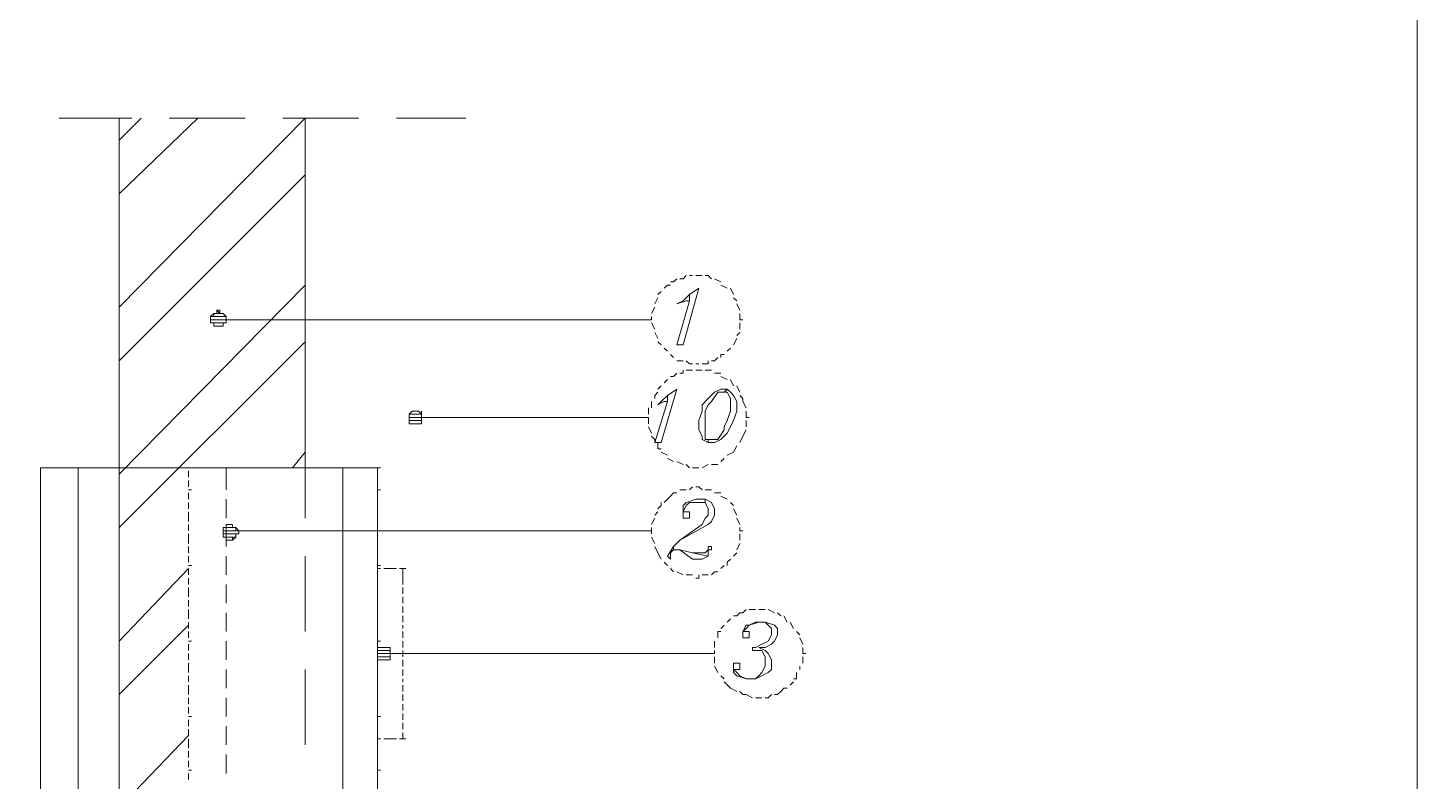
# Model space of a CAD drawing. Header units: inches. Extents: x 0.2 to 10.8, y 0.5 to 8.
# Drawn here: x 5.007 to 5.742, y 5.219 to 5.618 of the extents above; entities that cross this region are included whole.
import ezdxf

# ---------------------------------------------------------------- set-up
doc = ezdxf.new("R2010")
doc.units = ezdxf.units.IN
doc.header["$MEASUREMENT"] = 0
doc.layers.add('PDF_Geometry', color=7, linetype='Continuous')

msp = doc.modelspace()

# ---------------------------------------------------------------- linework, layer by layer
at = {"layer": 'PDF_Geometry', "lineweight": 13}
for points in [[(0.76167, 6.81667), (5.74167, 6.81667), (5.74167, 1.33667), (0.76167, 1.33667), (0.76167, 6.81667)], [(3.06667, 6.81667), (5.74167, 6.81667), (5.74167, 1.33667), (3.06667, 1.33667), (3.06667, 6.81667)], [(5.02333, 5.57), (5.06167, 5.57)], [(5.055, 4.09833), (5.055, 5.57)], [(5.055, 5.55833), (5.06667, 5.57)], [(5.055, 5.47), (5.15333, 5.57)], [(5.055, 5.53), (5.09667, 5.57)], [(5.08167, 5.57), (5.12167, 5.57)], [(5.14167, 5.57), (5.18167, 5.57)], [(5.15333, 5.385), (5.15333, 5.57)], [(5.20167, 5.57), (5.23833, 5.57)], [(5.055, 5.44167), (5.15333, 5.54)], [(5.35, 5.485), (5.34833, 5.48333), (5.34667, 5.48333)], [(5.355, 5.48667), (5.35333, 5.485), (5.35167, 5.485)], [(5.35833, 5.48667), (5.35667, 5.48667)], [(5.36333, 5.48667), (5.36167, 5.48667), (5.36, 5.48667)], [(5.36833, 5.485), (5.36667, 5.48667), (5.365, 5.48667)], [(5.37333, 5.48333), (5.37, 5.485)], [(5.055, 5.38167), (5.15333, 5.48167)], [(5.34167, 5.47833), (5.34, 5.47667)], [(5.34667, 5.48167), (5.345, 5.48167), (5.34333, 5.48)], [(5.36167, 5.48), (5.36167, 5.48), (5.35667, 5.47667), (5.35667, 5.47333), (5.35, 5.45), (5.35333, 5.45), (5.36167, 5.48)], [(5.35667, 5.47667), (5.35333, 5.47333), (5.35, 5.47167), (5.35, 5.47167), (5.355, 5.47333), (5.35667, 5.47333), (5.35667, 5.47667)], [(5.37667, 5.48), (5.37333, 5.48167)], [(5.38, 5.47667), (5.37833, 5.48)], [(5.33833, 5.47), (5.33667, 5.46667)], [(5.34, 5.475), (5.33833, 5.47167)], [(5.38167, 5.47333), (5.38, 5.475)], [(5.38333, 5.46833), (5.38167, 5.47167)], [(5.105, 5.46667), (5.10333, 5.465), (5.10333, 5.46333)], [(5.11167, 5.465), (5.105, 5.465), (5.10333, 5.465), (5.11167, 5.465), (5.11167, 5.465)], [(5.11167, 5.465), (5.10333, 5.465), (5.10333, 5.465), (5.11167, 5.465), (5.11167, 5.465)], [(5.11167, 5.465), (5.10333, 5.465), (5.10333, 5.46333), (5.11167, 5.46333), (5.11167, 5.465)], [(5.11167, 5.46333), (5.10333, 5.46333), (5.10333, 5.46333), (5.11167, 5.46333), (5.11167, 5.46333)], [(5.11167, 5.46333), (5.10333, 5.46333), (5.10333, 5.46167), (5.11167, 5.46167), (5.11167, 5.46333)], [(5.11167, 5.46167), (5.10333, 5.46167), (5.105, 5.46167), (5.11167, 5.46167), (5.11167, 5.46167)], [(5.10833, 5.46667), (5.10833, 5.46833), (5.10667, 5.46833), (5.10667, 5.46667), (5.105, 5.46667)], [(5.10833, 5.46667), (5.10667, 5.46667), (5.105, 5.46667), (5.11, 5.46667), (5.10833, 5.46667)], [(5.11, 5.46667), (5.105, 5.46667), (5.105, 5.46667), (5.11, 5.46667), (5.11, 5.46667)], [(5.11, 5.46667), (5.105, 5.46667), (5.105, 5.465), (5.11167, 5.465), (5.11, 5.46667)], [(5.11167, 5.46167), (5.105, 5.46167), (5.105, 5.46167), (5.11, 5.46167), (5.11167, 5.46167)], [(5.11, 5.46167), (5.105, 5.46167), (5.105, 5.46), (5.11, 5.46), (5.11, 5.46167)], [(5.105, 5.46167), (5.105, 5.46), (5.10667, 5.46)], [(5.10667, 5.46833), (5.10833, 5.46667), (5.10667, 5.46667), (5.10667, 5.46833)], [(5.10833, 5.46667), (5.10667, 5.46667), (5.10667, 5.46667), (5.10833, 5.46667), (5.10833, 5.46667)], [(5.33667, 5.46333), (5.10667, 5.46333)], [(5.10833, 5.46), (5.11, 5.46), (5.11, 5.46167), (5.11167, 5.46167)], [(5.11167, 5.46333), (5.11167, 5.465), (5.11, 5.46667)], [(5.11167, 5.46333), (5.11333, 5.46333)], [(5.33667, 5.465), (5.33667, 5.46333)], [(5.33667, 5.46167), (5.33833, 5.45833)], [(5.38333, 5.46333), (5.38333, 5.46667)], [(5.38333, 5.46333), (5.385, 5.46333)], [(5.38333, 5.45833), (5.38333, 5.46167)], [(5.11, 5.46), (5.105, 5.46), (5.105, 5.46), (5.11, 5.46), (5.11, 5.46)], [(5.11, 5.46), (5.105, 5.46), (5.10667, 5.46), (5.10833, 5.46), (5.11, 5.46)], [(5.10833, 5.46), (5.10667, 5.46), (5.10667, 5.46), (5.10833, 5.46), (5.10833, 5.46)], [(5.33833, 5.45667), (5.34, 5.45333)], [(5.38167, 5.455), (5.38333, 5.45667)], [(5.055, 5.35333), (5.15333, 5.45167)], [(5.34, 5.45167), (5.34167, 5.45)], [(5.34333, 5.44833), (5.345, 5.44667)], [(5.37667, 5.44667), (5.37833, 5.44833)], [(5.38, 5.45), (5.38167, 5.45333)], [(5.34667, 5.445), (5.34833, 5.44333)], [(5.35, 5.44167), (5.35333, 5.44167)], [(5.355, 5.44167), (5.35667, 5.44), (5.35833, 5.44)], [(5.36, 5.44), (5.36167, 5.44)], [(5.36333, 5.44), (5.36667, 5.44), (5.36667, 5.44167)], [(5.36833, 5.44167), (5.37, 5.44167), (5.37167, 5.44333)], [(5.37333, 5.44333), (5.37333, 5.445), (5.375, 5.445)], [(5.345, 5.43167), (5.34333, 5.43)], [(5.35, 5.435), (5.34833, 5.43333), (5.34667, 5.43333)], [(5.35333, 5.43667), (5.35333, 5.435), (5.35167, 5.435)], [(5.35833, 5.43667), (5.35667, 5.43667), (5.355, 5.43667)], [(5.36333, 5.43667), (5.36167, 5.43667), (5.36, 5.43667)], [(5.36833, 5.43667), (5.36667, 5.43667), (5.365, 5.43667)], [(5.37333, 5.435), (5.37167, 5.435), (5.37, 5.435)], [(5.37667, 5.43167), (5.37333, 5.43333)], [(5.38, 5.42833), (5.37833, 5.43167)], [(5.35, 5.42667), (5.35, 5.42667), (5.345, 5.42333), (5.345, 5.42), (5.33833, 5.39833), (5.34167, 5.39833), (5.35, 5.42667)], [(5.34, 5.425), (5.33833, 5.42333), (5.33833, 5.42167)], [(5.34167, 5.42833), (5.34, 5.42667)], [(5.37667, 5.42667), (5.37333, 5.42667), (5.37, 5.425), (5.36667, 5.42167), (5.36333, 5.41833), (5.36333, 5.415), (5.36167, 5.41), (5.36167, 5.405), (5.36333, 5.40167), (5.36333, 5.4), (5.36667, 5.39833), (5.36667, 5.4), (5.365, 5.4), (5.365, 5.40333), (5.365, 5.41), (5.365, 5.415), (5.36667, 5.41833), (5.36833, 5.42), (5.37167, 5.425), (5.37333, 5.425), (5.375, 5.425), (5.37667, 5.42667)], [(5.37667, 5.42667), (5.375, 5.425), (5.37667, 5.425), (5.37833, 5.42167), (5.37833, 5.415), (5.37667, 5.41), (5.375, 5.40667), (5.375, 5.405), (5.37167, 5.4), (5.37, 5.4), (5.36667, 5.4), (5.36667, 5.39833), (5.37, 5.39833), (5.37333, 5.4), (5.37667, 5.40333), (5.37833, 5.40667), (5.38, 5.41), (5.38167, 5.415), (5.38167, 5.42), (5.38, 5.42333), (5.37833, 5.425), (5.37667, 5.42667)], [(5.38333, 5.425), (5.38167, 5.42833)], [(5.33667, 5.42), (5.33667, 5.41833), (5.33667, 5.41667)], [(5.345, 5.42333), (5.34167, 5.42), (5.34, 5.41833), (5.34, 5.41833), (5.34333, 5.42), (5.345, 5.42), (5.345, 5.42333)], [(5.385, 5.42), (5.385, 5.42167), (5.38333, 5.42333)], [(5.38667, 5.41667), (5.385, 5.42)], [(5.21333, 5.415), (5.21, 5.415), (5.20833, 5.41333), (5.215, 5.41333), (5.21333, 5.415)], [(5.215, 5.41333), (5.20833, 5.41333), (5.20833, 5.41333), (5.215, 5.41333), (5.215, 5.41333)], [(5.215, 5.41333), (5.20833, 5.41333), (5.20833, 5.41333), (5.215, 5.41333), (5.215, 5.41333)], [(5.215, 5.41333), (5.20833, 5.41333), (5.20833, 5.41167), (5.215, 5.41167), (5.215, 5.41333)], [(5.20833, 5.41333), (5.20833, 5.41167), (5.20833, 5.41)], [(5.215, 5.41167), (5.20833, 5.41167), (5.20833, 5.41167), (5.215, 5.41167), (5.215, 5.41167)], [(5.215, 5.41167), (5.20833, 5.41167), (5.20833, 5.41), (5.215, 5.41), (5.215, 5.41167)], [(5.215, 5.41), (5.20833, 5.41), (5.20833, 5.41), (5.215, 5.41), (5.215, 5.41)], [(5.215, 5.41), (5.20833, 5.41), (5.20833, 5.41), (5.215, 5.41), (5.215, 5.41)], [(5.215, 5.41), (5.20833, 5.41), (5.20833, 5.40833), (5.215, 5.40833), (5.215, 5.41)], [(5.21167, 5.415), (5.21167, 5.415), (5.21, 5.415), (5.21333, 5.415), (5.21167, 5.415)], [(5.21333, 5.415), (5.21, 5.415), (5.21, 5.415), (5.21333, 5.415), (5.21333, 5.415)], [(5.21333, 5.415), (5.21, 5.415), (5.21, 5.415), (5.21333, 5.415), (5.21333, 5.415)], [(5.21333, 5.415), (5.21167, 5.415), (5.21, 5.415)], [(5.335, 5.41167), (5.21333, 5.41167)], [(5.21333, 5.40833), (5.215, 5.40833), (5.215, 5.41)], [(5.215, 5.41167), (5.215, 5.41333), (5.215, 5.415)], [(5.215, 5.41167), (5.21667, 5.41167)], [(5.335, 5.41667), (5.335, 5.41333)], [(5.335, 5.41167), (5.335, 5.40833)], [(5.38667, 5.41167), (5.38667, 5.415)], [(5.38667, 5.41167), (5.38833, 5.41167)], [(5.38667, 5.40667), (5.38667, 5.41)], [(5.215, 5.40833), (5.20833, 5.40833), (5.21, 5.40833), (5.21333, 5.40833), (5.215, 5.40833)], [(5.20833, 5.40833), (5.21, 5.40833), (5.21167, 5.40833)], [(5.21333, 5.40833), (5.21, 5.40833), (5.21, 5.40833), (5.21333, 5.40833), (5.21333, 5.40833)], [(5.21333, 5.40833), (5.21, 5.40833), (5.21, 5.40833), (5.21333, 5.40833), (5.21333, 5.40833)], [(5.21333, 5.40833), (5.21, 5.40833), (5.21167, 5.40833), (5.21167, 5.40833), (5.21333, 5.40833)], [(5.335, 5.40667), (5.33667, 5.40333)], [(5.385, 5.40167), (5.38667, 5.405)], [(5.33667, 5.40167), (5.33833, 5.4), (5.33833, 5.39833)], [(5.34, 5.39833), (5.34, 5.395), (5.34167, 5.395)], [(5.38, 5.39333), (5.38167, 5.39667)], [(5.38333, 5.39833), (5.385, 5.40167)], [(5.14667, 5.385), (5.15333, 5.39333)], [(5.34167, 5.39333), (5.345, 5.39167)], [(5.345, 5.39), (5.34833, 5.38833)], [(5.35, 5.38833), (5.35333, 5.38667)], [(5.37333, 5.38833), (5.375, 5.39)], [(5.37667, 5.39167), (5.38, 5.39333)], [(5.01333, 5.385), (5.01333, 4.89167), (5.055, 4.89167), (5.09167, 4.89167), (5.19167, 4.89167), (5.19167, 5.385), (5.09167, 5.385), (5.055, 5.385), (5.01333, 5.385)], [(5.03333, 4.79333), (5.03333, 5.385)], [(5.055, 5.385), (5.05667, 5.385)], [(5.09167, 5.385), (5.09333, 5.385)], [(5.09167, 5.385), (5.09333, 5.385)], [(5.09167, 5.385), (5.095, 5.385)], [(5.09167, 5.385), (5.09333, 5.385)], [(5.09167, 5.38167), (5.09167, 5.38333)], [(5.09167, 5.38), (5.09167, 5.38167)], [(5.095, 5.385), (5.09667, 5.385)], [(5.09833, 5.385), (5.1, 5.385)], [(5.1, 5.385), (5.10167, 5.385)], [(5.10167, 5.385), (5.10333, 5.385)], [(5.105, 5.385), (5.10667, 5.385)], [(5.10667, 5.385), (5.10833, 5.385)], [(5.11, 5.385), (5.11167, 5.385)], [(5.11167, 5.37333), (5.11167, 5.385)], [(5.11167, 5.385), (5.11333, 5.385)], [(5.11333, 5.385), (5.115, 5.385)], [(5.11667, 5.385), (5.11833, 5.385)], [(5.11833, 5.385), (5.12, 5.385)], [(5.12167, 5.385), (5.12333, 5.385)], [(5.12333, 5.385), (5.125, 5.385)], [(5.125, 5.385), (5.12667, 5.385)], [(5.12833, 5.385), (5.13, 5.385)], [(5.13, 5.385), (5.13167, 5.385)], [(5.13333, 5.385), (5.135, 5.385)], [(5.135, 5.385), (5.13667, 5.385)], [(5.13833, 5.385), (5.14, 5.385)], [(5.14, 5.385), (5.14167, 5.385)], [(5.14167, 5.385), (5.14333, 5.385)], [(5.145, 5.385), (5.14667, 5.385)], [(5.14667, 5.385), (5.14833, 5.385)], [(5.15, 5.385), (5.15167, 5.385)], [(5.15167, 5.385), (5.15333, 5.385)], [(5.15333, 5.385), (5.15333, 5.35833)], [(5.15333, 5.385), (5.155, 5.385)], [(5.15667, 5.385), (5.15833, 5.385)], [(5.15833, 5.385), (5.16, 5.385)], [(5.16167, 5.385), (5.16333, 5.385)], [(5.16333, 5.385), (5.165, 5.385)], [(5.165, 5.385), (5.16667, 5.385)], [(5.16833, 5.385), (5.17, 5.385)], [(5.17, 5.385), (5.17167, 5.385)], [(5.17333, 4.79333), (5.17333, 5.385)], [(5.17333, 5.385), (5.175, 5.385)], [(5.175, 5.385), (5.17667, 5.385)], [(5.17833, 5.385), (5.18, 5.385)], [(5.18, 5.385), (5.18167, 5.385)], [(5.18167, 5.385), (5.18333, 5.385)], [(5.185, 5.385), (5.18667, 5.385)], [(5.18667, 5.385), (5.18833, 5.385)], [(5.19, 5.385), (5.19167, 5.385)], [(5.19167, 5.385), (5.19333, 5.385)], [(5.19167, 5.385), (5.19333, 5.385)], [(5.19167, 5.385), (5.19333, 5.385)], [(5.19167, 5.38167), (5.19167, 5.38333)], [(5.19167, 5.38), (5.19167, 5.38167)], [(5.355, 5.38667), (5.35667, 5.385)], [(5.35833, 5.385), (5.36167, 5.385)], [(5.36333, 5.385), (5.36667, 5.38667)], [(5.36833, 5.38667), (5.37167, 5.38667)], [(5.09167, 5.37667), (5.09167, 5.37833)], [(5.09167, 5.375), (5.09167, 5.37667)], [(5.09167, 5.37333), (5.09333, 5.37333)], [(5.19167, 5.37667), (5.19167, 5.37833)], [(5.19167, 5.375), (5.19167, 5.37667)], [(5.19167, 5.37333), (5.19333, 5.37333)], [(5.355, 5.37333), (5.35333, 5.37333), (5.35167, 5.37333)], [(5.35833, 5.375), (5.35667, 5.37333)], [(5.36333, 5.37333), (5.36167, 5.375), (5.36, 5.375)], [(5.36833, 5.37333), (5.36667, 5.37333), (5.365, 5.37333)], [(5.09167, 5.37), (5.09167, 5.37167)], [(5.09167, 5.36833), (5.09167, 5.37)], [(5.09167, 5.365), (5.09167, 5.36667)], [(5.11167, 5.35833), (5.11167, 5.36833)], [(5.19167, 5.37), (5.19167, 5.37167)], [(5.19167, 5.36833), (5.19167, 5.37)], [(5.19167, 5.365), (5.19167, 5.36667)], [(5.34167, 5.36667), (5.34167, 5.365), (5.34, 5.36333)], [(5.34667, 5.37), (5.345, 5.36833), (5.34333, 5.36667)], [(5.365, 5.36833), (5.365, 5.36667), (5.365, 5.36667), (5.36667, 5.36333), (5.36667, 5.36), (5.365, 5.35833), (5.36333, 5.355), (5.35167, 5.34667), (5.34833, 5.34333), (5.345, 5.33833), (5.34667, 5.33667), (5.34667, 5.34), (5.34833, 5.34167), (5.35167, 5.34167), (5.34833, 5.34167), (5.34833, 5.34333), (5.35167, 5.34667), (5.36667, 5.355), (5.36833, 5.35667), (5.37, 5.36), (5.37, 5.36333), (5.36833, 5.36667), (5.365, 5.36833)], [(5.35, 5.37167), (5.34833, 5.37167), (5.34667, 5.37)], [(5.365, 5.36833), (5.36, 5.36833), (5.355, 5.36667), (5.35333, 5.365), (5.35333, 5.36167), (5.35333, 5.35833), (5.35667, 5.35833), (5.35667, 5.36167), (5.35333, 5.36167), (5.355, 5.365), (5.35667, 5.36667), (5.36, 5.36667), (5.365, 5.36667), (5.365, 5.36833)], [(5.37333, 5.37167), (5.37, 5.37167)], [(5.37667, 5.36833), (5.37333, 5.37)], [(5.38, 5.365), (5.37833, 5.36667)], [(5.09167, 5.36333), (5.09167, 5.365)], [(5.09167, 5.36), (5.09167, 5.36167)], [(5.09167, 5.35833), (5.09167, 5.36)], [(5.09167, 5.35667), (5.09167, 5.35833)], [(5.19167, 5.36333), (5.19167, 5.365)], [(5.19167, 5.36), (5.19167, 5.36167)], [(5.19167, 5.35833), (5.19167, 5.36)], [(5.19167, 5.35667), (5.19167, 5.35833)], [(5.33833, 5.35833), (5.33667, 5.355)], [(5.34, 5.36167), (5.33833, 5.36)], [(5.38167, 5.36), (5.38, 5.36333)], [(5.38333, 5.355), (5.38167, 5.35833)], [(5.09167, 5.35333), (5.09167, 5.355)], [(5.09167, 5.35167), (5.09167, 5.35333)], [(5.11667, 5.35333), (5.11167, 5.35333), (5.11, 5.35333), (5.11667, 5.35333), (5.11667, 5.35333)], [(5.11667, 5.35333), (5.11, 5.35333), (5.11, 5.35333), (5.11667, 5.35333), (5.11667, 5.35333)], [(5.11667, 5.35333), (5.11, 5.35333), (5.11, 5.35167), (5.11833, 5.35167), (5.11667, 5.35333)], [(5.11, 5.35333), (5.11, 5.35167), (5.11, 5.35)], [(5.11833, 5.35167), (5.11, 5.35167), (5.11, 5.35167), (5.11833, 5.35167), (5.11833, 5.35167)], [(5.11833, 5.35167), (5.11, 5.35167), (5.11, 5.35), (5.11833, 5.35), (5.11833, 5.35167)], [(5.115, 5.355), (5.11333, 5.355), (5.11167, 5.355), (5.115, 5.355), (5.115, 5.355)], [(5.115, 5.355), (5.11167, 5.355), (5.11167, 5.35333), (5.115, 5.35333), (5.115, 5.355)], [(5.115, 5.355), (5.11333, 5.355), (5.11167, 5.355)], [(5.11167, 5.34333), (5.11167, 5.35333)], [(5.115, 5.35333), (5.11167, 5.35333), (5.11167, 5.35333), (5.11667, 5.35333), (5.115, 5.35333)], [(5.11333, 5.355), (5.115, 5.355), (5.11333, 5.355), (5.11333, 5.355)], [(5.33667, 5.35167), (5.11333, 5.35167)], [(5.11833, 5.35167), (5.11667, 5.35167), (5.11667, 5.35333)], [(5.11833, 5.35167), (5.12, 5.35167)], [(5.19167, 5.35333), (5.19167, 5.355)], [(5.19167, 5.35167), (5.19167, 5.35333)], [(5.33667, 5.35333), (5.33667, 5.35)], [(5.38333, 5.35167), (5.38333, 5.35333)], [(5.38333, 5.35167), (5.385, 5.35167)], [(5.09167, 5.34833), (5.09167, 5.35)], [(5.09167, 5.34667), (5.09167, 5.34833)], [(5.09167, 5.345), (5.09167, 5.34667)], [(5.11833, 5.35), (5.11, 5.35), (5.11, 5.35), (5.11667, 5.35), (5.11833, 5.35)], [(5.11667, 5.35), (5.11, 5.35), (5.11, 5.34833), (5.11667, 5.34833), (5.11667, 5.35)], [(5.11667, 5.34833), (5.11, 5.34833), (5.11167, 5.34833), (5.11667, 5.34833), (5.11667, 5.34833)], [(5.11, 5.34833), (5.11167, 5.34833), (5.11167, 5.34667), (5.11333, 5.34667)], [(5.11667, 5.34833), (5.11167, 5.34833), (5.11167, 5.34833), (5.115, 5.34833), (5.11667, 5.34833)], [(5.115, 5.34833), (5.11167, 5.34833), (5.11167, 5.34667), (5.115, 5.34667), (5.115, 5.34833)], [(5.11167, 5.34667), (5.11333, 5.34667), (5.11333, 5.34667), (5.115, 5.34667), (5.11167, 5.34667)], [(5.11167, 5.34667), (5.115, 5.34667), (5.115, 5.34667), (5.11167, 5.34667)], [(5.115, 5.34667), (5.11667, 5.34833), (5.11667, 5.35)], [(5.19167, 5.34833), (5.19167, 5.35)], [(5.19167, 5.34667), (5.19167, 5.34833)], [(5.19167, 5.345), (5.19167, 5.34667)], [(5.33667, 5.34833), (5.33833, 5.345)], [(5.38167, 5.34167), (5.38333, 5.345)], [(5.38333, 5.34667), (5.38333, 5.35)], [(5.09167, 5.34167), (5.09167, 5.34333)], [(5.09167, 5.34), (5.09167, 5.34167)], [(5.09167, 5.33667), (5.09167, 5.33833)], [(5.09167, 5.335), (5.09167, 5.33667)], [(5.11167, 5.32833), (5.11167, 5.33833)], [(5.15333, 5.33833), (5.15333, 5.29833)], [(5.19167, 5.34167), (5.19167, 5.34333)], [(5.19167, 5.34), (5.19167, 5.34167)], [(5.19167, 5.33667), (5.19167, 5.33833)], [(5.19167, 5.335), (5.19167, 5.33667)], [(5.33833, 5.34333), (5.34, 5.34)], [(5.34, 5.34), (5.34167, 5.33667)], [(5.35167, 5.34167), (5.34833, 5.34167), (5.34833, 5.34167), (5.35167, 5.34167), (5.35833, 5.33667), (5.36333, 5.33667), (5.36667, 5.33833), (5.35833, 5.34), (5.35167, 5.34167)], [(5.36833, 5.34333), (5.36667, 5.34333), (5.36667, 5.34167), (5.365, 5.34), (5.35833, 5.34), (5.36667, 5.33833), (5.36667, 5.34167), (5.36833, 5.34167), (5.36833, 5.34333)], [(5.37667, 5.33333), (5.37667, 5.335), (5.37833, 5.33667)], [(5.38, 5.33833), (5.38167, 5.34)], [(5.055, 5.29333), (5.09167, 5.33167)], [(5.09167, 5.33333), (5.09333, 5.33333)], [(5.09167, 5.33), (5.09167, 5.33167)], [(5.09167, 5.32833), (5.09167, 5.33)], [(5.19167, 5.33333), (5.19333, 5.33333)], [(5.19167, 5.33), (5.19167, 5.33167)], [(5.19333, 5.33167), (5.19167, 5.33167), (5.19167, 5.32667)], [(5.19167, 5.33167), (5.19333, 5.33167)], [(5.19167, 5.32833), (5.19167, 5.33)], [(5.19833, 5.33167), (5.195, 5.33167)], [(5.20167, 5.33167), (5.19833, 5.33167)], [(5.205, 5.32667), (5.205, 5.33167), (5.20333, 5.33167)], [(5.205, 5.33167), (5.20667, 5.33167)], [(5.34333, 5.335), (5.345, 5.33333)], [(5.34667, 5.33167), (5.34833, 5.33)], [(5.35, 5.33), (5.35333, 5.32833)], [(5.36833, 5.32833), (5.37, 5.33), (5.37167, 5.33)], [(5.37333, 5.33167), (5.375, 5.33333)], [(5.09167, 5.325), (5.09167, 5.32667)], [(5.09167, 5.32333), (5.09167, 5.325)], [(5.09167, 5.32), (5.09167, 5.32167)], [(5.11167, 5.31333), (5.11167, 5.32333)], [(5.19167, 5.325), (5.19167, 5.32667)], [(5.19167, 5.32667), (5.19167, 5.32333)], [(5.19167, 5.32333), (5.19167, 5.325)], [(5.19167, 5.32), (5.19167, 5.32167)], [(5.19167, 5.32167), (5.19167, 5.31833)], [(5.205, 5.32333), (5.205, 5.32667)], [(5.205, 5.31833), (5.205, 5.32167)], [(5.355, 5.32833), (5.35667, 5.32833), (5.35833, 5.32833)], [(5.36, 5.32667), (5.36167, 5.32667), (5.36167, 5.32833)], [(5.36333, 5.32833), (5.36667, 5.32833)], [(5.09167, 5.31833), (5.09167, 5.32)], [(5.09167, 5.31667), (5.09167, 5.31833)], [(5.09167, 5.31333), (5.09167, 5.315)], [(5.19167, 5.31833), (5.19167, 5.32)], [(5.19167, 5.31667), (5.19167, 5.31833)], [(5.19167, 5.31667), (5.19167, 5.31333)], [(5.19167, 5.31333), (5.19167, 5.315)], [(5.205, 5.31333), (5.205, 5.31667)], [(5.09167, 5.31167), (5.09167, 5.31333)], [(5.09167, 5.30833), (5.09167, 5.31)], [(5.09167, 5.30667), (5.09167, 5.30833)], [(5.11167, 5.29833), (5.11167, 5.30833)], [(5.19167, 5.31167), (5.19167, 5.31333)], [(5.19167, 5.31167), (5.19167, 5.30833)], [(5.19167, 5.30833), (5.19167, 5.31)], [(5.19167, 5.30667), (5.19167, 5.30833)], [(5.205, 5.30833), (5.205, 5.31167)], [(5.38333, 5.30833), (5.38167, 5.30667), (5.38, 5.30667)], [(5.38667, 5.31), (5.385, 5.30833), (5.38333, 5.30833)], [(5.39167, 5.31), (5.39, 5.31), (5.38833, 5.31)], [(5.39667, 5.31), (5.395, 5.31), (5.39333, 5.31)], [(5.40167, 5.30833), (5.39833, 5.31)], [(5.405, 5.30667), (5.40333, 5.30833)], [(5.055, 5.265), (5.09167, 5.30167)], [(5.09167, 5.305), (5.09167, 5.30667)], [(5.09167, 5.30167), (5.09167, 5.30333)], [(5.09167, 5.3), (5.09167, 5.30167)], [(5.19167, 5.305), (5.19167, 5.30667)], [(5.19167, 5.30667), (5.19167, 5.30333)], [(5.19167, 5.30167), (5.19167, 5.30333)], [(5.19167, 5.3), (5.19167, 5.30167)], [(5.19167, 5.30167), (5.19167, 5.3)], [(5.205, 5.30333), (5.205, 5.30667)], [(5.205, 5.3), (5.205, 5.30167)], [(5.375, 5.30167), (5.37333, 5.3)], [(5.37833, 5.305), (5.37667, 5.30333)], [(5.39167, 5.30333), (5.38833, 5.30167), (5.38667, 5.30167), (5.385, 5.29833), (5.385, 5.295), (5.38833, 5.295), (5.38833, 5.29833), (5.385, 5.29833), (5.38667, 5.3), (5.38833, 5.30167), (5.39333, 5.30333), (5.39667, 5.30333), (5.39667, 5.30333), (5.39167, 5.30333)], [(5.39667, 5.30333), (5.39667, 5.30333), (5.39833, 5.30167), (5.4, 5.3), (5.4, 5.29667), (5.39833, 5.29333), (5.395, 5.29167), (5.39167, 5.29), (5.39, 5.29), (5.39, 5.28833), (5.39167, 5.28833), (5.395, 5.28833), (5.39667, 5.285), (5.39667, 5.28), (5.395, 5.27667), (5.39333, 5.275), (5.39167, 5.27333), (5.38667, 5.27333), (5.38667, 5.27333), (5.39167, 5.27333), (5.395, 5.275), (5.39833, 5.27667), (5.4, 5.27833), (5.4, 5.28333), (5.39833, 5.28667), (5.39667, 5.28833), (5.39333, 5.29), (5.39667, 5.29), (5.4, 5.29167), (5.40167, 5.29333), (5.40333, 5.29667), (5.40333, 5.3), (5.40167, 5.30167), (5.39667, 5.30333)], [(5.40833, 5.30333), (5.40667, 5.30667)], [(5.41167, 5.3), (5.41, 5.30333)], [(5.09167, 5.29667), (5.09167, 5.29833)], [(5.09167, 5.295), (5.09167, 5.29667)], [(5.09167, 5.29333), (5.09333, 5.29333)], [(5.11167, 5.28333), (5.11167, 5.29333)], [(5.19167, 5.29667), (5.19167, 5.29833)], [(5.19167, 5.29833), (5.19167, 5.295)], [(5.19167, 5.295), (5.19167, 5.29667)], [(5.19167, 5.29333), (5.19333, 5.29333)], [(5.19167, 5.29333), (5.19167, 5.29)], [(5.205, 5.295), (5.205, 5.29833)], [(5.205, 5.29), (5.205, 5.29333)], [(5.37, 5.29333), (5.37, 5.29)], [(5.37333, 5.29833), (5.37167, 5.29833), (5.37167, 5.295)], [(5.415, 5.29667), (5.41333, 5.29833)], [(5.41667, 5.29167), (5.415, 5.295)], [(5.09167, 5.29), (5.09167, 5.29167)], [(5.09167, 5.28833), (5.09167, 5.29)], [(5.09167, 5.285), (5.09167, 5.28667)], [(5.09167, 5.28333), (5.09167, 5.285)], [(5.19167, 5.29), (5.19167, 5.29167)], [(5.19667, 5.29), (5.19333, 5.29), (5.19167, 5.29), (5.19833, 5.29), (5.19667, 5.29)], [(5.19833, 5.29), (5.19167, 5.29), (5.19167, 5.28833), (5.19833, 5.28833), (5.19833, 5.29)], [(5.19167, 5.28833), (5.19167, 5.29)], [(5.19833, 5.28833), (5.19167, 5.28833), (5.19167, 5.28833), (5.19833, 5.28833), (5.19833, 5.28833)], [(5.19833, 5.28833), (5.19167, 5.28833), (5.19167, 5.28667), (5.19833, 5.28667), (5.19833, 5.28833)], [(5.19167, 5.28833), (5.19167, 5.28667)], [(5.19167, 5.28833), (5.19167, 5.285)], [(5.37, 5.28667), (5.19167, 5.28667)], [(5.19833, 5.28667), (5.19167, 5.28667), (5.19167, 5.28667), (5.19833, 5.28667), (5.19833, 5.28667)], [(5.19833, 5.28667), (5.19167, 5.28667), (5.19167, 5.28667), (5.19833, 5.28667), (5.19833, 5.28667)], [(5.19833, 5.28667), (5.19167, 5.28667), (5.19167, 5.285), (5.19833, 5.285), (5.19833, 5.28667)], [(5.19167, 5.285), (5.19167, 5.28667)], [(5.19833, 5.285), (5.19167, 5.285), (5.19167, 5.285), (5.19833, 5.285), (5.19833, 5.285)], [(5.19833, 5.285), (5.19167, 5.285), (5.19167, 5.28333), (5.19833, 5.28333), (5.19833, 5.285)], [(5.19167, 5.28333), (5.19167, 5.285)], [(5.19167, 5.285), (5.19167, 5.28333), (5.19333, 5.28333), (5.195, 5.28333)], [(5.195, 5.29), (5.195, 5.29), (5.19333, 5.29), (5.195, 5.29)], [(5.195, 5.29), (5.19333, 5.29), (5.19333, 5.29), (5.19667, 5.29), (5.195, 5.29)], [(5.19667, 5.29), (5.19333, 5.29), (5.19333, 5.29), (5.19667, 5.29), (5.19667, 5.29)], [(5.19667, 5.29), (5.195, 5.29), (5.19333, 5.29)], [(5.19667, 5.28333), (5.19833, 5.28333), (5.19833, 5.285)], [(5.19833, 5.28667), (5.19833, 5.28833), (5.19833, 5.29)], [(5.19833, 5.28667), (5.2, 5.28667)], [(5.205, 5.285), (5.205, 5.28833)], [(5.37, 5.28833), (5.37, 5.28667)], [(5.37, 5.285), (5.37, 5.28167)], [(5.41667, 5.28667), (5.41667, 5.29)], [(5.41667, 5.28667), (5.41833, 5.28667)], [(5.41667, 5.28167), (5.41667, 5.285)], [(5.09167, 5.28), (5.09167, 5.28167)], [(5.09167, 5.27833), (5.09167, 5.28)], [(5.09167, 5.27667), (5.09167, 5.27833)], [(5.11167, 5.26833), (5.11167, 5.27833)], [(5.15333, 5.27833), (5.15333, 5.23833)], [(5.19833, 5.28333), (5.19167, 5.28333), (5.19167, 5.28333), (5.19667, 5.28333), (5.19833, 5.28333)], [(5.19667, 5.28333), (5.19167, 5.28333), (5.19333, 5.28333), (5.19667, 5.28333), (5.19667, 5.28333)], [(5.19167, 5.28333), (5.19167, 5.28)], [(5.19167, 5.28), (5.19167, 5.28167)], [(5.19167, 5.27833), (5.19167, 5.28)], [(5.19167, 5.27667), (5.19167, 5.27833)], [(5.19167, 5.27833), (5.19167, 5.275)], [(5.19667, 5.28333), (5.19333, 5.28333), (5.19333, 5.28333), (5.19667, 5.28333), (5.19667, 5.28333)], [(5.19667, 5.28333), (5.19333, 5.28333), (5.195, 5.28333), (5.195, 5.28333), (5.19667, 5.28333)], [(5.205, 5.28), (5.205, 5.28333)], [(5.205, 5.275), (5.205, 5.27833)], [(5.37, 5.28), (5.37167, 5.27667)], [(5.38333, 5.28167), (5.38, 5.28167), (5.38, 5.27833), (5.38, 5.27667), (5.38167, 5.275), (5.38667, 5.27333), (5.38667, 5.27333), (5.38333, 5.275), (5.38167, 5.27667), (5.38, 5.27833), (5.38333, 5.27833), (5.38333, 5.28167)], [(5.415, 5.27833), (5.415, 5.28)], [(5.09167, 5.27333), (5.09167, 5.275)], [(5.09167, 5.27167), (5.09167, 5.27333)], [(5.09167, 5.26833), (5.09167, 5.27)], [(5.19167, 5.27333), (5.19167, 5.275)], [(5.19167, 5.27167), (5.19167, 5.27333)], [(5.19167, 5.27333), (5.19167, 5.27167)], [(5.19167, 5.26833), (5.19167, 5.27)], [(5.19167, 5.27), (5.19167, 5.26667)], [(5.205, 5.27167), (5.205, 5.27333)], [(5.205, 5.26667), (5.205, 5.27)], [(5.37333, 5.275), (5.375, 5.27333)], [(5.375, 5.27167), (5.37833, 5.26833)], [(5.41, 5.27), (5.41167, 5.27167)], [(5.41167, 5.27333), (5.41333, 5.27333), (5.41333, 5.27667)], [(5.09167, 5.26667), (5.09167, 5.26833)], [(5.09167, 5.265), (5.09167, 5.26667)], [(5.09167, 5.26167), (5.09167, 5.26333)], [(5.11167, 5.25333), (5.11167, 5.26333)], [(5.19167, 5.26667), (5.19167, 5.26833)], [(5.19167, 5.265), (5.19167, 5.26667)], [(5.19167, 5.265), (5.19167, 5.26167)], [(5.19167, 5.26167), (5.19167, 5.26333)], [(5.205, 5.26167), (5.205, 5.265)], [(5.37833, 5.26833), (5.38167, 5.26667)], [(5.38333, 5.26667), (5.385, 5.265), (5.38667, 5.265)], [(5.38667, 5.265), (5.39, 5.26333)], [(5.39167, 5.26333), (5.395, 5.26333)], [(5.39667, 5.26333), (5.39833, 5.26333), (5.4, 5.265)], [(5.40167, 5.265), (5.40333, 5.265), (5.405, 5.26667)], [(5.405, 5.26667), (5.40667, 5.26833), (5.40833, 5.26833)], [(5.09167, 5.26), (5.09167, 5.26167)], [(5.09167, 5.25667), (5.09167, 5.25833)], [(5.09167, 5.255), (5.09167, 5.25667)], [(5.19167, 5.26), (5.19167, 5.26167)], [(5.19167, 5.26), (5.19167, 5.25667)], [(5.19167, 5.25667), (5.19167, 5.25833)], [(5.19167, 5.255), (5.19167, 5.25667)], [(5.205, 5.25667), (5.205, 5.26)], [(5.09167, 5.25333), (5.09333, 5.25333)], [(5.09167, 5.25), (5.09167, 5.25167)], [(5.09167, 5.24833), (5.09167, 5.25)], [(5.11167, 5.23833), (5.11167, 5.24833)], [(5.19167, 5.255), (5.19167, 5.25167)], [(5.19167, 5.25333), (5.19333, 5.25333)], [(5.19167, 5.25), (5.19167, 5.25167)], [(5.19167, 5.24833), (5.19167, 5.25)], [(5.19167, 5.25), (5.19167, 5.24667)], [(5.205, 5.25167), (5.205, 5.255)], [(5.205, 5.24667), (5.205, 5.25)], [(5.055, 5.205), (5.09167, 5.24333)], [(5.09167, 5.245), (5.09167, 5.24667)], [(5.09167, 5.24333), (5.09167, 5.245)], [(5.09167, 5.24), (5.09167, 5.24167)], [(5.19167, 5.245), (5.19167, 5.24667)], [(5.19167, 5.24333), (5.19167, 5.245)], [(5.19167, 5.245), (5.19167, 5.24167)], [(5.19167, 5.24), (5.19167, 5.24167)], [(5.19167, 5.24167), (5.19333, 5.24167)], [(5.195, 5.24167), (5.19833, 5.24167)], [(5.19833, 5.24167), (5.20167, 5.24167)], [(5.20333, 5.24167), (5.205, 5.24167), (5.205, 5.245)], [(5.205, 5.24167), (5.20667, 5.24167)], [(5.09167, 5.23833), (5.09167, 5.24)], [(5.09167, 5.23667), (5.09167, 5.23833)], [(5.09167, 5.23333), (5.09167, 5.235)], [(5.09167, 5.23167), (5.09167, 5.23333)], [(5.11167, 5.22333), (5.11167, 5.23333)], [(5.19167, 5.23833), (5.19167, 5.24)], [(5.19167, 5.23667), (5.19167, 5.23833)], [(5.19167, 5.23333), (5.19167, 5.235)], [(5.19167, 5.23167), (5.19167, 5.23333)], [(5.09167, 5.22833), (5.09167, 5.23)], [(5.09167, 5.22667), (5.09167, 5.22833)], [(5.19167, 5.22833), (5.19167, 5.23)], [(5.19167, 5.22667), (5.19167, 5.22833)], [(5.09167, 5.225), (5.09333, 5.225)], [(5.09167, 5.22167), (5.09167, 5.22333)], [(5.09167, 5.22), (5.09167, 5.22167)], [(5.19167, 5.225), (5.19333, 5.225)], [(5.19167, 5.22167), (5.19167, 5.22333)], [(5.19167, 5.22), (5.19167, 5.22167)]]:
    msp.add_lwpolyline(points, dxfattribs=at)
at = {"layer": 'PDF_Geometry', "lineweight": 0}
for points in [[(5.10333, 5.465), (5.105, 5.465)], [(5.11167, 5.465), (5.10333, 5.465)], [(5.10333, 5.465), (5.11167, 5.465)], [(5.11167, 5.46333), (5.10333, 5.46333)], [(5.10333, 5.46333), (5.11167, 5.46333)], [(5.11167, 5.46167), (5.10333, 5.46167)], [(5.105, 5.46667), (5.10667, 5.46667)], [(5.11, 5.46667), (5.105, 5.46667)], [(5.105, 5.46667), (5.11, 5.46667)], [(5.11167, 5.465), (5.105, 5.465)], [(5.105, 5.465), (5.11167, 5.465)], [(5.11167, 5.46167), (5.105, 5.46167)], [(5.105, 5.46167), (5.11, 5.46167)], [(5.105, 5.46167), (5.11, 5.46167)], [(5.10833, 5.46667), (5.10667, 5.46667)], [(5.10667, 5.46667), (5.10833, 5.46667)], [(5.10833, 5.46667), (5.10667, 5.46667)], [(5.10667, 5.46667), (5.11, 5.46667)], [(5.11, 5.46667), (5.10833, 5.46667)], [(5.11, 5.46), (5.105, 5.46)], [(5.105, 5.46), (5.11, 5.46)], [(5.105, 5.46), (5.10833, 5.46)], [(5.10833, 5.46), (5.10667, 5.46)], [(5.10833, 5.46), (5.10667, 5.46)], [(5.10667, 5.46), (5.10833, 5.46)], [(5.215, 5.41333), (5.20833, 5.41333)], [(5.20833, 5.41333), (5.215, 5.41333)], [(5.215, 5.41333), (5.20833, 5.41333)], [(5.20833, 5.41333), (5.215, 5.41333)], [(5.215, 5.41167), (5.20833, 5.41167)], [(5.20833, 5.41167), (5.215, 5.41167)], [(5.215, 5.41), (5.20833, 5.41)], [(5.20833, 5.41), (5.215, 5.41)], [(5.215, 5.41), (5.20833, 5.41)], [(5.20833, 5.41), (5.215, 5.41)], [(5.21, 5.415), (5.21167, 5.415)], [(5.21333, 5.415), (5.21, 5.415)], [(5.21, 5.415), (5.21333, 5.415)], [(5.21333, 5.415), (5.21, 5.415)], [(5.21, 5.415), (5.21333, 5.415)], [(5.21333, 5.415), (5.21167, 5.415)], [(5.21167, 5.415), (5.21333, 5.415)], [(5.20833, 5.40833), (5.21333, 5.40833)], [(5.21333, 5.40833), (5.21, 5.40833)], [(5.21333, 5.40833), (5.21, 5.40833)], [(5.21, 5.40833), (5.21333, 5.40833)], [(5.21333, 5.40833), (5.21, 5.40833)], [(5.21, 5.40833), (5.21333, 5.40833)], [(5.21, 5.40833), (5.21167, 5.40833)], [(5.11, 5.35333), (5.11167, 5.35333)], [(5.11667, 5.35333), (5.11, 5.35333)], [(5.11, 5.35333), (5.11667, 5.35333)], [(5.11833, 5.35167), (5.11, 5.35167)], [(5.11, 5.35167), (5.11833, 5.35167)], [(5.11167, 5.355), (5.11333, 5.355)], [(5.115, 5.35333), (5.11167, 5.35333)], [(5.11167, 5.35333), (5.11667, 5.35333)], [(5.11667, 5.35333), (5.11167, 5.35333)], [(5.11167, 5.35333), (5.11667, 5.35333)], [(5.11333, 5.355), (5.115, 5.355)], [(5.115, 5.355), (5.11333, 5.355)], [(5.11333, 5.355), (5.115, 5.355)], [(5.11667, 5.35333), (5.115, 5.35333)], [(5.11, 5.35), (5.11667, 5.35)], [(5.11, 5.35), (5.11667, 5.35)], [(5.11667, 5.34833), (5.11, 5.34833)], [(5.11667, 5.34833), (5.11167, 5.34833)], [(5.11167, 5.34833), (5.115, 5.34833)], [(5.11167, 5.34833), (5.115, 5.34833)], [(5.11333, 5.34667), (5.115, 5.34667)], [(5.11333, 5.34667), (5.115, 5.34667)], [(5.19167, 5.29), (5.19333, 5.29)], [(5.19833, 5.28833), (5.19167, 5.28833)], [(5.19167, 5.28833), (5.19833, 5.28833)], [(5.19833, 5.28667), (5.19167, 5.28667)], [(5.19167, 5.28667), (5.19833, 5.28667)], [(5.19833, 5.28667), (5.19167, 5.28667)], [(5.19167, 5.28667), (5.19833, 5.28667)], [(5.19833, 5.285), (5.19167, 5.285)], [(5.19167, 5.285), (5.19833, 5.285)], [(5.19333, 5.29), (5.195, 5.29)], [(5.195, 5.29), (5.19333, 5.29)], [(5.19333, 5.29), (5.19667, 5.29)], [(5.19667, 5.29), (5.19333, 5.29)], [(5.19333, 5.29), (5.19667, 5.29)], [(5.19667, 5.29), (5.19333, 5.29)], [(5.19333, 5.29), (5.19833, 5.29)], [(5.19667, 5.29), (5.195, 5.29)], [(5.19833, 5.29), (5.19667, 5.29)], [(5.19167, 5.28333), (5.19667, 5.28333)], [(5.19167, 5.28333), (5.19667, 5.28333)], [(5.19667, 5.28333), (5.19167, 5.28333)], [(5.19667, 5.28333), (5.19333, 5.28333)], [(5.19667, 5.28333), (5.19333, 5.28333)], [(5.19333, 5.28333), (5.19667, 5.28333)], [(5.19333, 5.28333), (5.195, 5.28333)]]:
    msp.add_lwpolyline(points, dxfattribs=at)

doc.saveas('drawing.dxf')
